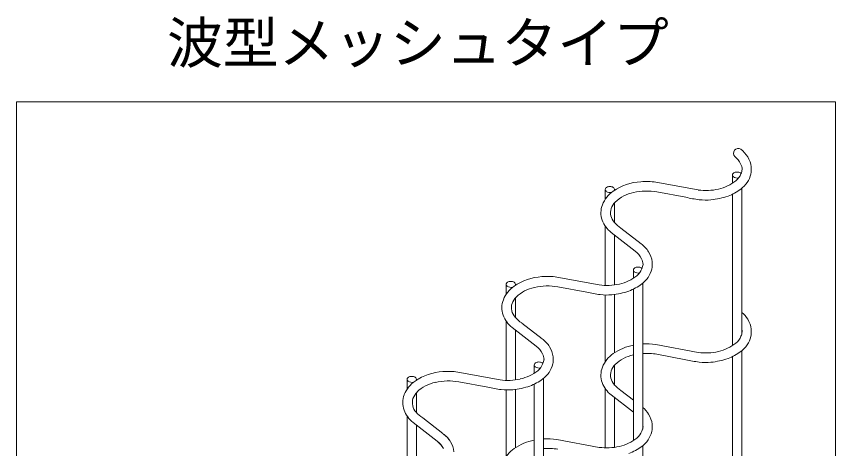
# Model space of a CAD drawing. Units: millimetres on the paper, scale 1:30. Extents: x 12 to 6786, y 13 to 13541.
# Drawn here: x 41.31 to 65.66, y 58.08 to 70.94 of the extents above; entities that cross this region are included whole.
import ezdxf
from ezdxf.enums import TextEntityAlignment as Align

# ---------------------------------------------------------------- set-up
doc = ezdxf.new("R2010")
doc.units = ezdxf.units.MM
doc.layers.add('本体', color=7, linetype='Continuous', lineweight=13)
doc.styles.add('ＭＳ ゴシック', font='')
doc.styles.get('ＭＳ ゴシック').set_extended_font_data('MS Gothic')

msp = doc.modelspace()

# ---------------------------------------------------------------- linework, layer by layer
at = {"layer": '本体'}
for p, q in [((41.31, 68.398), (41.31, 36.306)), ((41.31, 68.398), (65.663, 68.398)), ((65.663, 68.398), (65.663, 36.306)), ((61.579, 65.776), (60.322, 66.011)), ((62.596, 66.219), (62.596, 65.978)), ((58.816, 65.791), (58.816, 65.501)), ((59.092, 65.767), (59.092, 65.787)), ((62.873, 61.488), (62.873, 65.824)), ((60.351, 65.721), (61.213, 65.56)), ((62.596, 65.65), (62.596, 61.145)), ((59.092, 64.805), (59.092, 65.396)), ((58.816, 64.7), (58.816, 62.936)), ((59.88, 64.177), (59.279, 64.644)), ((58.991, 64.511), (59.707, 63.954)), ((59.092, 62.951), (59.092, 64.432)), ((59.651, 63.394), (59.651, 63.152)), ((58.634, 62.951), (57.377, 63.186)), ((55.871, 62.965), (55.871, 62.676)), ((56.147, 62.942), (56.147, 62.961)), ((57.406, 62.896), (58.268, 62.734)), ((59.928, 58.663), (59.928, 62.999)), ((58.816, 62.652), (58.816, 60.668)), ((59.092, 60.934), (59.092, 62.666)), ((59.651, 62.825), (59.651, 58.319)), ((56.147, 61.98), (56.147, 62.57)), ((55.871, 61.875), (55.871, 60.11)), ((56.046, 61.685), (56.762, 61.129)), ((56.935, 61.351), (56.334, 61.818)), ((56.147, 60.126), (56.147, 61.606)), ((61.579, 60.943), (60.322, 61.178)), ((60.351, 60.888), (61.213, 60.727)), ((62.873, 56.655), (62.873, 60.991)), ((62.596, 60.817), (62.596, 56.312)), ((56.706, 60.568), (56.706, 60.327)), ((59.092, 59.972), (59.092, 60.563)), ((55.689, 60.125), (54.432, 60.36)), ((56.982, 55.837), (56.982, 60.173)), ((52.926, 60.14), (52.926, 59.85)), ((53.202, 60.116), (53.202, 60.136)), ((54.461, 60.07), (55.323, 59.909)), ((56.706, 59.999), (56.706, 55.494)), ((53.202, 59.154), (53.202, 59.745)), ((55.871, 59.827), (55.871, 57.843)), ((56.147, 58.109), (56.147, 59.841)), ((58.816, 59.867), (58.816, 58.103)), ((58.991, 59.677), (59.651, 59.165)), ((59.651, 59.522), (59.279, 59.811)), ((59.092, 58.118), (59.092, 59.599)), ((52.926, 59.049), (52.926, 57.285)), ((53.99, 58.526), (53.389, 58.993)), ((53.101, 58.86), (53.817, 58.303)), ((53.202, 57.301), (53.202, 58.781)), ((58.634, 58.118), (57.377, 58.353)), ((59.928, 53.83), (59.928, 58.166))]:
    msp.add_line(p, q, dxfattribs=at)
for centre, radius, start, end in [((62.77, 66.866), 0.143, 58.3494, 222.8948), ((62.393, 66.374), 0.762, 30.5466, 53.6459), ((62.251, 66.252), 0.663, 27.3082, 51.2991), ((62.465, 66.39), 0.692, 6.178, 32.4103), ((62.495, 66.374), 0.39, 1.6302, 27.8154), ((62.663, 66.219), 0.0668, 134.3558, 234.6945), ((62.727, 66.143), 0.167, 97.6872, 131.7938), ((62.374, 66.442), 0.509, 309.671, 339.0391), ((62.731, 66.098), 0.211, 68.0937, 97.2345), ((62.74, 66.146), 0.164, 47.6438, 64.864), ((62.392, 66.43), 0.773, 305.9354, 346.4882), ((62.518, 66.422), 0.368, 333.9211, 354.3238), ((62.785, 66.209), 0.0878, 40.6635, 41.7499), ((62.365, 66.391), 0.792, 349.6755, 5.3295), ((59.971, 64.407), 1.619, 93.3739, 124.5897), ((60.043, 63.966), 2.064, 82.2195, 94.6612), ((61.882, 67.1), 1.33, 282.9428, 307.8983), ((62.741, 66.347), 0.217, 237.2939, 280.1), ((58.882, 65.791), 0.0668, 134.3558, 234.6945), ((58.947, 65.714), 0.167, 97.6872, 131.7938), ((58.951, 65.67), 0.211, 68.0937, 97.2345), ((58.96, 65.717), 0.164, 47.6438, 64.864), ((59.005, 65.78), 0.0878, 9.0628, 41.7499), ((59.045, 65.787), 0.0477, 330.1415, 8.1188), ((61.805, 67.42), 1.66, 262.1696, 283.0441), ((61.84, 67.16), 1.688, 291.7315, 306.55), ((59.532, 65.03), 0.857, 124.0993, 159.0112), ((58.961, 65.918), 0.217, 237.2939, 281.7871), ((59.887, 64.602), 1.125, 101.7863, 133.7157), ((60.05, 63.911), 1.835, 80.5636, 102.3598), ((62.016, 68.857), 3.394, 256.3162, 263.1468), ((61.693, 67.921), 2.453, 276.1716, 288.3551), ((59.32, 65.097), 0.635, 157.8269, 200.3361), ((59.544, 65.006), 0.596, 136.6625, 158.5632), ((61.821, 67.488), 2.011, 264.0247, 273.8774), ((59.382, 65.1), 0.412, 162.4033, 223.4944), ((59.523, 65.179), 0.854, 200.7234, 231.5051), ((59.833, 65.472), 0.997, 221.1834, 236.2248), ((59.448, 63.548), 0.762, 30.5466, 55.4961), ((59.306, 63.427), 0.663, 27.3082, 52.7786), ((59.52, 63.565), 0.692, 6.178, 32.4103), ((59.55, 63.549), 0.39, 1.6302, 27.8154), ((59.42, 63.566), 0.792, 349.6755, 5.3295), ((59.717, 63.394), 0.0668, 134.3558, 234.6945), ((59.782, 63.317), 0.167, 97.6872, 131.7938), ((59.796, 63.522), 0.217, 237.2939, 280.1), ((59.429, 63.616), 0.509, 309.671, 339.0391), ((59.786, 63.273), 0.211, 68.0937, 97.2345), ((59.795, 63.321), 0.164, 47.6438, 64.864), ((59.447, 63.604), 0.773, 305.9354, 346.4882), ((59.573, 63.596), 0.368, 333.9211, 354.3238), ((59.84, 63.383), 0.0878, 40.6635, 41.7499), ((57.026, 61.581), 1.619, 93.3739, 124.5897), ((57.098, 61.14), 2.064, 82.2195, 94.6612), ((58.937, 64.274), 1.33, 282.9428, 307.8983), ((56.587, 62.205), 0.857, 124.0993, 159.0112), ((55.937, 62.965), 0.0668, 134.3558, 234.6945), ((56.002, 62.889), 0.167, 97.6872, 131.7938), ((56.016, 63.093), 0.217, 237.2939, 281.7871), ((56.006, 62.844), 0.211, 68.0937, 97.2345), ((56.015, 62.892), 0.164, 47.6438, 64.864), ((56.06, 62.954), 0.0878, 9.0628, 41.7499), ((56.1, 62.961), 0.0477, 330.1415, 8.1188), ((56.942, 61.777), 1.125, 101.7863, 133.7157), ((57.105, 61.085), 1.835, 80.5636, 102.3598), ((58.86, 64.595), 1.66, 262.1696, 283.0441), ((58.895, 64.335), 1.688, 291.7315, 306.55), ((56.599, 62.181), 0.596, 136.6625, 158.5632), ((59.071, 66.032), 3.394, 256.3162, 263.1468), ((58.876, 64.662), 2.011, 264.0247, 273.8774), ((58.748, 65.095), 2.453, 276.1716, 288.3551), ((56.375, 62.272), 0.635, 157.8269, 200.3361), ((56.437, 62.274), 0.412, 162.4033, 223.4944), ((62.393, 61.541), 0.762, 30.5466, 51.0067), ((56.578, 62.353), 0.854, 200.7234, 231.5051), ((56.888, 62.647), 0.997, 221.1834, 236.2248), ((62.465, 61.557), 0.692, 6.178, 32.4103), ((62.495, 61.541), 0.39, 1.6302, 14.44), ((62.365, 61.558), 0.792, 349.6755, 5.3295), ((62.374, 61.609), 0.509, 309.671, 339.0391), ((62.392, 61.597), 0.773, 305.9354, 346.4882), ((62.518, 61.589), 0.368, 333.9211, 354.3238), ((56.361, 60.601), 0.663, 27.3082, 52.7786), ((56.503, 60.723), 0.762, 30.5466, 55.4961), ((59.971, 59.574), 1.619, 101.3908, 124.5897), ((60.043, 59.133), 2.064, 82.2195, 93.2074), ((61.882, 62.267), 1.33, 282.9428, 307.8983), ((56.605, 60.723), 0.39, 1.6302, 27.8154), ((56.575, 60.739), 0.692, 6.178, 32.4103), ((59.532, 60.197), 0.857, 124.0993, 159.0112), ((60.05, 59.078), 1.835, 80.5636, 93.8414), ((61.805, 62.587), 1.66, 262.1696, 283.0441), ((61.84, 62.327), 1.688, 291.7315, 306.55), ((56.837, 60.492), 0.167, 97.6872, 131.7938), ((56.841, 60.447), 0.211, 68.0937, 97.2345), ((56.85, 60.495), 0.164, 47.6438, 64.864), ((56.628, 60.771), 0.368, 333.9211, 354.3238), ((56.475, 60.74), 0.792, 349.6755, 5.3295), ((59.887, 59.769), 1.125, 102.1479, 133.7157), ((62.016, 64.024), 3.394, 256.3162, 263.1468), ((61.821, 62.655), 2.011, 264.0247, 273.8774), ((61.693, 63.088), 2.453, 276.1716, 288.3551), ((55.992, 61.449), 1.33, 282.9428, 307.8983), ((56.772, 60.568), 0.0668, 134.3558, 234.6945), ((56.851, 60.696), 0.217, 237.2939, 280.1), ((56.484, 60.791), 0.509, 309.671, 339.0391), ((56.502, 60.779), 0.773, 305.9354, 346.4882), ((56.895, 60.558), 0.0878, 40.6635, 41.7499), ((59.32, 60.264), 0.635, 157.8269, 200.3361), ((59.544, 60.173), 0.596, 136.6625, 158.5632), ((52.992, 60.14), 0.0668, 134.3558, 234.6945), ((53.057, 60.063), 0.167, 97.6872, 131.7938), ((53.061, 60.019), 0.211, 68.0937, 97.2345), ((53.07, 60.066), 0.164, 47.6438, 64.864), ((54.081, 58.756), 1.619, 93.3739, 124.5897), ((53.115, 60.129), 0.0878, 9.0628, 41.7499), ((54.153, 58.315), 2.064, 82.2195, 94.6612), ((55.915, 61.769), 1.66, 262.1696, 283.0441), ((55.95, 61.509), 1.688, 291.7315, 306.55), ((59.382, 60.267), 0.412, 162.4033, 223.4944), ((53.642, 59.379), 0.857, 124.0993, 159.0112), ((53.071, 60.267), 0.217, 237.2939, 281.7871), ((53.155, 60.136), 0.0477, 330.1415, 8.1188), ((53.997, 58.952), 1.125, 101.7863, 133.7157), ((54.16, 58.26), 1.835, 80.5636, 102.3598), ((56.126, 63.206), 3.394, 256.3162, 263.1468), ((55.803, 62.27), 2.453, 276.1716, 288.3551), ((59.523, 60.346), 0.854, 200.7234, 231.5051), ((59.833, 60.639), 0.997, 221.1834, 236.2248), ((53.43, 59.446), 0.635, 157.8269, 200.3361), ((53.654, 59.355), 0.596, 136.6625, 158.5632), ((55.931, 61.837), 2.011, 264.0247, 273.8774), ((53.492, 59.449), 0.412, 162.4033, 223.4944), ((53.633, 59.528), 0.854, 200.7234, 231.5051), ((59.448, 58.715), 0.762, 30.5466, 51.0067), ((53.943, 59.822), 0.997, 221.1834, 236.2248), ((59.52, 58.732), 0.692, 6.178, 32.4103), ((59.573, 58.763), 0.368, 333.9211, 354.3238), ((59.55, 58.716), 0.39, 1.6302, 14.44), ((59.42, 58.733), 0.792, 349.6755, 5.3295), ((53.558, 57.897), 0.762, 30.5466, 55.4961), ((53.558, 57.897), 0.762, 30.5466, 53.6459), ((59.429, 58.783), 0.509, 309.671, 339.0391), ((59.447, 58.771), 0.773, 305.9354, 346.4882), ((53.416, 57.776), 0.663, 27.3082, 52.7786), ((53.416, 57.776), 0.663, 27.3082, 51.2991), ((53.63, 57.914), 0.692, 6.178, 32.4103), ((53.63, 57.914), 0.692, 6.178, 32.4103), ((57.026, 56.748), 1.619, 101.3908, 124.5897), ((57.098, 56.307), 2.064, 82.2195, 93.2074), ((58.937, 59.441), 1.33, 282.9428, 307.8983), ((56.587, 57.372), 0.857, 124.0993, 159.0112), ((57.105, 56.252), 1.835, 80.5636, 93.8414), ((58.86, 59.762), 1.66, 262.1696, 283.0441), ((58.895, 59.502), 1.688, 291.7315, 306.55)]:
    msp.add_arc(centre, radius, start, end, dxfattribs=at)

# ---------------------------------------------------------------- texts
at = {"layer": '本体', "color": 3, "style": 'ＭＳ ゴシック'}
msp.add_text('波型メッシュタイプ', height=1.215, dxfattribs=at).set_placement((45.789, 69.184), align=Align.BOTTOM_LEFT)

doc.saveas('drawing.dxf')
